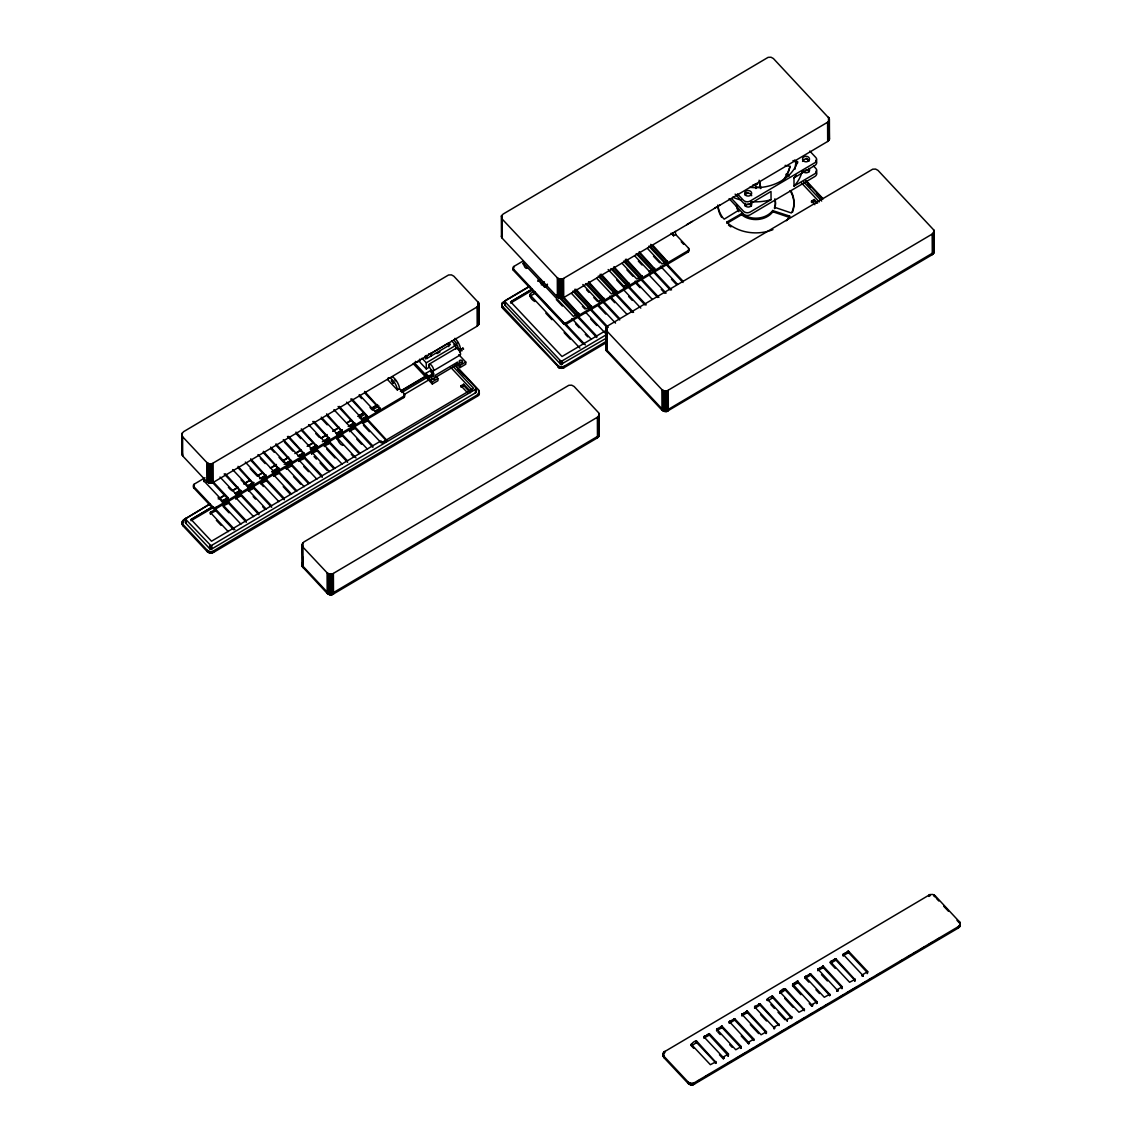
<?xml version="1.0" encoding="UTF-8"?>
<svg xmlns="http://www.w3.org/2000/svg" width="1142" height="1142" viewBox="0 0 1142 1142"><rect width="100%" height="100%" fill="white"/><g stroke="black" fill="none" stroke-linecap="round" stroke-linejoin="round"><path stroke-width="1.5" d="M454.302 345.384L453.974 344.556M458.042 343.171L457.385 342.086M302.03 544.377L302.873 547.032L327.083 572.799L329.467 574.098L332.365 573.983L597.38 417.258L599.022 415.36L598.879 413.061L574.098 386.481L571.714 385.182L568.816 385.297L303.801 542.022L302.03 544.377L302.416 566.789L327.197 593.383L329.581 594.682L332.465 594.554L597.48 437.829L599.25 435.473L598.979 432.276M478.883 303.672L477.099 306.955L212.084 463.681L209.186 463.795L206.802 462.496L182.592 436.729L181.749 434.074L183.519 431.719L448.535 274.994L451.433 274.879L453.817 276.178L478.598 302.758L479.012 323.343L477.199 326.155L213.211 482.424L209.857 483.109L206.902 481.71L182.691 455.929L182.178 452.375M455.487 365.254L478.484 389.736L479.326 393.762L477.556 396.117L213.568 552.385L210.813 553.099L207.273 551.657L183.063 525.891L182.178 523.707L183.99 519.51L210.071 504.065M529.66 286.428L503.565 301.873L502.109 303.329L501.88 305.613L558.581 366.254L561.322 367.01L564.077 366.311L607.044 340.873M605.931 328.268L606.773 330.923L661.903 389.622L664.287 390.921L667.185 390.807L932.186 234.081L933.842 232.183L933.685 229.885L877.984 170.372L875.6 169.073L872.702 169.187L607.701 325.913L605.931 328.268L606.302 350.68L662.003 410.206L666.728 411.52L932.3 254.652L933.942 252.753L933.799 250.469M663.131 1053.666L663.973 1056.321L688.183 1082.088L690.567 1083.401L693.451 1083.273L958.466 926.547L960.108 924.649L959.965 922.365L935.184 895.771L932.8 894.471L929.916 894.586L664.059 1051.968L663.131 1053.666L663.973 1057.692L688.183 1083.473L690.567 1084.772L693.465 1084.643L958.481 927.918L960.251 925.562L959.965 922.365M502.023 234.324L501.409 236.565L502.28 238.293L557.41 296.991L559.794 298.29L562.692 298.176L827.693 141.451L829.463 139.096L828.621 136.44M203.847 480.368C203.747 483.937 204.761 478.712 203.776 480.753L222.904 501.095L222.904 502.466L218.122 497.384M210.628 512.087L210.413 513.971L210.628 512.087L215.838 509.389L234.881 529.674M263.431 486.535L261.033 483.751L266.386 480.739L284.315 499.796M273.666 476.314L273.909 474.629M311.638 453.945L312.137 451.961L311.709 453.717M349.595 431.476L350.109 429.492L349.78 431.105M523.35 264.487C523.578 259.291 523.264 268.798 527.019 268.384M534.87 301.517C529.945 299.018 527.147 292.68 534.727 291.767M529.959 296.249L535.412 293.123L582.948 343.728M716.605 1030.655L722.072 1027.586L741.115 1047.856M741.915 1014.296L747.382 1011.227L766.382 1031.826L761.086 1034.766L741.915 1014.296L741.957 1015.809L742.1 1013.982M741.915 1015.723L747.382 1012.597L766.468 1032.953M741.144 1046.629L735.776 1049.755L716.676 1029.099L722.058 1026.215L741.101 1046.486L741.158 1047.999M753.806 1039.134L748.424 1042.261L729.324 1021.605L734.72 1018.721L753.763 1038.992L753.806 1040.448M805.224 976.724L824.281 997.252L829.706 994.297L810.506 973.698L805.224 976.724L805.238 978.351L808.822 982.149M830.519 963.277L835.987 960.151L855.03 980.421M843.167 955.783L843.424 953.984L848.634 951.286L867.677 971.557L862.396 974.84L862.481 976.224L862.838 974.797M183.134 520.167L182.163 522.337L183.063 524.521L207.259 550.287L209.643 551.586L212.54 551.472L477.556 394.747L479.34 391.463M501.452 215.981L502.18 219.078L557.31 277.791L559.694 279.091L562.592 278.976L827.593 122.251L829.049 120.795L829.278 118.497L773.391 58.527L771.007 57.228L768.109 57.357L503.108 214.082L501.452 215.981L501.524 237.036M501.923 305.142L502.637 308.24L559.609 368.095L564.077 367.681L607.059 342.243M794.475 160.051L797.544 161.75L797.316 162.592A43.382 34.417 -0.3 0 1 754.933 187.688L749.609 187.345M664.059 1051.968L663.117 1055.979M460.883 349.252L461.14 349.994M785.125 165.39L790.121 166.389L788.223 171.457A43.182 37.186 -60.9 0 1 782.812 180.893M453.731 339.973A7.823 2.826 59.4 0 1 458.556 350.151L459.898 350.508L459.626 351.864M460.454 349.181C460.954 346.597 463.452 353.306 460.84 350.052M235.937 497.098C235.566 501.181 236.423 495.485 235.723 497.612L253.581 516.627M261.518 483.309L261.504 481.938L261.033 482.638L278.891 501.638M273.695 474.886L291.553 494.143M299.09 459.769C298.476 464.466 299.946 457.971 299.004 460.155L316.862 479.169M311.88 452.146L329.51 471.675M791.734 1016.523L791.706 1018.207L772.691 997.608C764.469 1004.303 765.982 997.38 772.691 996.238L791.52 1017.037L786.395 1019.777L767.296 999.136M805.21 978.152L810.663 975.14L829.706 995.41M209.015 504.379L185.304 518.939L211.013 545.776L475.957 389.051L475.8 387.68L454.245 364.726M528.589 286.742L505.592 300.346L504.95 301.616L560.622 360.901L562.335 360.772L606.787 334.463M185.546 518.354L185.718 523.15L209.671 548.66L211.855 548.917L475.5 392.834L475.829 391.106M772.806 210.371L772.806 211.741L789.65 217.48L789.65 216.109L772.677 210.599A19.6 15.545 -0.3 0 1 741.786 213.497L726.897 222.019L726.897 223.389L741.615 214.682L741.615 213.311M774.504 208.615L774.704 206.873A19.6 15.545 -0.3 0 0 774.861 198.822M772.806 211.741L772.677 211.969A19.6 15.545 -0.3 0 1 741.8 214.867L741.615 214.682M789.65 216.109L788.565 218.093A38.1 30.234 -0.3 0 1 786.338 220.72M220.021 477.07L235.566 493.601L240.691 490.846L225.359 473.83M238.021 466.336L253.338 483.352L248.214 486.107L232.668 469.59M245.33 462.096L260.876 478.612L266 475.857L250.669 458.841M263.331 451.347L278.648 468.363L273.538 471.118L257.992 454.602M286.356 468.762L291.781 465.808L308.44 483.551M270.64 447.107L286.185 463.623L291.31 460.883L275.979 443.853M288.64 436.358L303.972 453.388L298.847 456.129L283.302 439.613M295.964 432.119L311.495 448.649L316.62 445.894L301.302 428.878M316.876 445.466L316.634 447.264L316.62 445.894M308.611 424.624L324.157 441.155L329.281 438.4L313.95 421.384M342.943 445.394C339.374 445.223 336.476 437.215 336.976 437.686L356.019 457.956M321.273 417.144L336.819 433.66L341.943 430.905L326.612 413.889M333.921 409.65L349.466 426.166L354.591 423.411L339.274 406.395M359.245 394.661L374.79 411.177L379.915 408.436L364.584 391.406M523.35 263.117L573.412 316.377L578.537 313.622L563.277 296.677M575.939 289.197L591.185 306.142L586.06 308.882L571.414 293.294M582.848 284.501L598.722 301.388L603.847 298.647L588.587 281.703M601.249 274.208L616.509 291.153L611.384 293.908L596.724 278.32M608.158 269.526L624.032 286.414L629.156 283.659L613.911 266.714M629.413 283.23L629.171 285.029L629.156 283.659M622.047 263.331L636.694 278.919L641.818 276.164L626.558 259.22M634.695 255.837L649.355 271.425L654.48 268.67L639.22 251.725M654.723 268.242L654.48 270.04L654.48 268.67M647.357 248.342L662.003 263.93L667.128 261.175L653.067 245.501M691.324 1045.53C699.532 1042.489 696.063 1038.035 691.324 1044.402L710.367 1064.687L715.577 1061.989L696.748 1041.19L696.606 1042.489L715.791 1062.845M759.887 1003.661L754.605 1006.944L773.648 1027.215L778.858 1024.531L760.03 1003.732L760.044 1005.103L779.087 1025.373L779.072 1024.003L779.115 1025.573M792.662 984.09L811.619 1004.746L817.058 1001.791L797.516 981.206L792.719 984.019L792.591 985.846L800.913 994.711M817.929 969.158L836.929 989.757L842.325 986.859L823.325 966.275L818.186 968.901L817.858 970.771M835.83 960.079L835.387 958.752L830.505 961.907L849.591 982.263L854.873 979.508L835.816 958.709L835.987 960.151M303.044 558.395L302.23 566.346M505.135 304.143L505.292 305.514L560.85 364.426L606.816 337.889M476.014 392.434L476.157 388.194M386.681 440.141L367.724 419.485L366.739 419.642M691.367 1045.458L691.609 1043.831M704.014 1037.964L709.41 1035.08L728.368 1055.736L728.453 1053.98L709.41 1033.696L703.986 1036.907L723.029 1057.192L728.453 1053.98M753.763 1040.362L734.734 1020.091L729.31 1023.303L729.324 1021.605M791.649 1016.894L791.449 1018.464M303.058 561.878L302.088 564.048L302.973 566.232L327.183 592.013L329.567 593.312L332.465 593.183L597.48 436.458L598.979 433.646M606.959 345.769L605.974 347.939L606.873 350.123L662.003 408.822L664.387 410.135L667.285 410.007L932.286 253.281L933.942 251.383L933.799 249.099M813.461 165.904L815.845 168.431A4.782 3.797 -0.3 0 1 814.86 173.755L794.018 186.089L793.976 177.852L796.274 175.211M794.018 186.089L796.317 183.448A47.379 37.586 -0.3 0 0 802.169 171.243M248.528 489.675C248.271 493.772 249.07 487.991 248.385 490.132L266.229 509.132M324.613 445.965L324.785 444.466L324.328 445.166L342.172 464.18M337.061 438.671L337.261 437.1M760.044 1005.103L754.619 1008.315L754.691 1006.559M780.015 992.955C788.337 990 784.625 985.575 779.929 991.955L798.957 1012.24L804.182 1009.542L785.353 988.744L785.268 990.071L804.396 1010.399M817.087 1001.62L817.015 1003.218L798.015 982.634L792.591 985.846M248.528 491.046L248.67 489.547M299.161 461.082L299.304 459.584M362.585 422.112C362.713 425.581 362.856 420.67 362.3 422.697L381.328 442.968M780.072 992.883L780.214 991.384M843.353 955.426L848.634 952.656L867.677 972.927L867.677 971.557M223.361 504.536C223.275 508.29 223.732 503.022 223.061 505.107L240.919 524.121M792.791 983.947L792.734 985.389M805.453 976.453L805.281 978.023M818.1 968.973L818.115 970.343L823.325 967.645L842.368 987.916M740.815 1047.071L740.815 1048.442M428.821 353.963L429.549 353.92L428.478 354.634M233.696 529.774L215.838 510.76L210.713 513.4L210.699 512.03M236.023 498.412L241.162 495.785L259.006 514.785M273.994 475.928L279.133 473.302L295.792 491.046M311.966 453.46L317.091 450.819L333.764 468.563M382.313 442.81L386.553 440.27L386.481 441.711M715.506 1063.416L715.32 1062.174M675.279 231.383L675.707 234.495L688.54 248.157L688.555 249.527A2.255 1.784 -0.3 0 1 688.084 252.039L566.575 323.957A2.255 1.784 -0.3 0 1 563.42 323.6L513.4 270.34L513.4 268.955A2.255 1.784 -0.3 0 1 513.857 266.457L522.979 261.061M392.22 376.674A8.108 2.926 59.4 0 1 399.5 388.68L404.211 393.69L404.225 395.075A2.255 1.784 -0.3 0 1 403.754 397.573L216.081 508.675A2.255 1.784 -0.3 0 1 212.926 508.304L193.826 487.977L193.826 486.606A2.255 1.784 -0.3 0 1 194.283 484.108L204.96 477.784M537.782 281.289L540.851 279.476M532.129 289.097L510.645 301.816L562.021 356.504L606.516 330.166M541.337 283.644L544.406 281.831M510.545 302.03L531.815 289.426M510.588 303.058L532.072 290.339M541.294 284.886L544.363 283.073M544.434 285.985L547.089 284.415L547.104 285.785L544.448 287.356M431.162 353.278L448.792 342.843L450.405 344.556L426.894 358.474L425.281 356.747M437.058 353.606L439.998 351.864M429.264 367.239L426.309 368.994L426.28 362.813L455.829 345.327L451.547 340.773M429.249 364.127L456.158 348.196M458.57 349.852L460.369 348.781M397.33 389.964A8.108 2.926 59.4 0 0 392.463 379.872A8.108 2.926 59.4 0 0 387.652 379.658L397.33 389.964L399.5 388.68M425.838 373.334L430.848 370.379L433.589 373.291L433.603 374.919L428.593 377.888L428.578 376.26L425.838 373.334L425.852 374.961M433.346 370.865L460.255 354.934M218.208 498.94L224.332 495.3M231.997 490.774L238.136 487.134M244.26 483.509L250.398 479.883M258.063 475.343L262.66 472.617M270.326 468.077L276.45 464.451M282.588 460.826L288.712 457.2M294.85 453.56L300.974 449.934M307.112 446.308L313.236 442.682M320.902 438.143L327.04 434.517M333.164 430.877L339.302 427.251M346.968 422.711L351.565 419.985M357.703 416.359L363.827 412.733M371.493 408.194L377.617 404.568M400.614 390.949L425.138 376.432M219.278 498.611L223.889 495.885M233.096 490.446L237.707 487.72M243.846 484.08L249.984 480.439M257.649 475.9L262.26 473.173M271.468 467.72L276.079 464.994M283.744 460.454L288.355 457.728M296.021 453.188L300.632 450.462M308.297 445.922L312.908 443.196M322.115 437.743L326.726 435.016M332.864 431.39L339.003 427.75M346.668 423.211L351.279 420.484M358.945 415.945L363.556 413.218M371.236 408.665L375.832 405.952M400.385 391.406L424.952 376.874M428.578 376.26L433.589 373.291M359.173 417.715L365.269 414.103M372.877 409.607L378.958 406.01M401.77 392.491L427.636 377.188M686.685 224.689L692.295 221.362M714.521 208.215L720.131 204.889M212.441 506.805L191.071 519.453L211.513 541.222L380.957 440.912L382.313 442.339L473.587 388.309L452.889 366.268M221.605 501.381L227.715 497.769M235.338 493.244L239.92 490.532M247.557 486.021L253.667 482.409M259.762 478.783L265.872 475.172M271.982 471.56L278.091 467.949M284.187 464.323L290.296 460.711M297.934 456.2L302.516 453.488M310.139 448.963L316.248 445.351M322.358 441.74L328.468 438.128M342.2 429.992L336.105 433.603L342.372 430.049M348.31 426.38L354.42 422.754M190.985 519.653L212.398 506.991M221.577 501.552L227.686 497.926M235.338 493.401L239.92 490.689M247.571 486.164L253.681 482.552M261.332 478.013L265.915 475.3M272.024 471.689L278.148 468.063M285.8 463.538L290.382 460.826M299.561 455.387L302.616 453.574M311.795 448.149L316.377 445.437M324.028 440.912L328.611 438.185M348.481 426.423L353.078 423.711M459.155 355.019L465.765 362.057L465.779 364.212L460.169 367.538L460.155 365.369L457.257 362.3L435.045 375.447L437.928 378.53L437.943 380.7L432.333 384.026L413.161 363.613M191 520.709L212.498 507.976M223.247 501.623L227.858 498.897M235.523 494.343L240.134 491.617M247.814 487.077L252.425 484.351M261.632 478.898L266.243 476.171M272.381 472.531L278.52 468.905M286.199 464.351L290.796 461.625M300.018 456.172L303.087 454.359M310.767 449.82L316.905 446.179M324.585 441.64L327.654 439.813M336.861 434.36L341.472 431.633M350.68 426.18L353.749 424.367M361.429 419.828L367.567 416.188M375.247 411.648L379.843 408.922M404.411 394.375L428.978 379.829M671.111 233.196L673.537 235.78L675.707 234.495M193.826 486.606L212.912 506.934A2.255 1.784 -0.3 0 0 216.066 507.305L403.754 396.203A2.255 1.784 -0.3 0 0 404.211 393.69M435.045 377.617L457.271 364.469L457.257 362.3M432.333 384.026L432.318 381.856L437.928 378.53M460.155 365.369L465.765 362.057M223.546 505.778L228.5 503.265L246.344 522.279M248.856 490.803L253.81 488.291L271.668 507.291M299.49 460.826L304.443 458.313L322.287 477.327M324.799 445.837L329.752 443.339L347.611 462.339M337.461 438.357L342.414 435.844L359.073 453.588M350.109 430.862L355.062 428.35L372.92 447.35M362.771 423.368L367.724 420.856L386.767 441.126M793.976 177.852L814.817 165.519A4.782 3.797 -0.3 0 0 815.802 160.208M736.847 206.474A19.6 15.545 -0.3 0 0 738.731 210.242L724.199 219.164L722.572 217.423A38.1 30.234 -0.3 0 1 717.904 205.417M735.134 194.126L743.471 203.019A4.782 3.797 -0.3 0 0 750.18 203.79L771.007 191.456L771.05 199.679L750.223 212.012A4.782 3.797 -0.3 0 1 743.513 211.241L731.594 198.551M513.4 268.955L563.42 322.23A2.255 1.784 -0.3 0 0 566.575 322.586L688.084 250.669A2.255 1.784 -0.3 0 0 688.54 248.157M463.723 384.212L463.738 385.582L461.025 387.195L461.011 385.825L463.723 384.212L470.447 391.378M814.232 199.507L814.232 200.878L811.519 202.491L811.519 201.106L814.232 199.507L817.586 203.09M704.186 1036.85L708.782 1034.124M742.557 1014.125L745.64 1012.312M780.942 991.413L784.012 989.586M794.761 983.233L797.83 981.406M817.8 969.601L820.87 967.774M830.077 962.321L834.688 959.594M843.895 954.141L848.506 951.414M697.377 1081.417L700.446 1079.604M705.042 1076.877L709.639 1074.165M728.039 1063.273L731.108 1061.46M735.705 1058.734L744.898 1053.295M749.495 1050.569L754.105 1047.842M757.16 1046.029L760.229 1044.216M764.826 1041.49L767.895 1039.677M780.157 1032.425L784.754 1029.699M787.823 1027.886L790.892 1026.073M795.489 1023.346L798.558 1021.533M801.613 1019.72L804.682 1017.907M809.278 1015.181L812.347 1013.368M816.944 1010.641L821.541 1007.929M824.61 1006.102L827.679 1004.289M839.941 997.037L843.01 995.224M847.607 992.498L856.8 987.059M861.396 984.333L865.993 981.606M869.062 979.793L872.131 977.98M876.728 975.254L879.797 973.441M899.725 961.65L902.794 959.837M907.39 957.11L910.445 955.297M913.514 953.484L916.583 951.657M921.18 948.945L924.249 947.132M928.846 944.405L933.442 941.679M936.511 939.866L939.581 938.053M346.583 402.155L362.128 418.671L367.253 415.916L351.922 398.901M222.904 501.095L228.286 497.912L212.697 481.324M277.506 470.418L274.037 472.46L274.023 471.089M237.222 494.258L240.691 492.216L240.691 490.846M262.532 479.269L266 477.228L266 475.857M372.906 445.98L354.976 426.922L354.091 428.507M360.258 453.474L342.315 434.417L341.429 436.001M328.768 442.111L329.752 441.968L347.596 460.968M334.934 468.463L317.005 449.391L316.12 450.976M322.287 475.957L304.343 456.886L303.458 458.47M309.625 483.451L291.681 464.38L290.81 465.965M296.963 490.946L279.033 471.874L278.148 473.459M271.653 505.92L253.71 486.863L252.839 488.448M227.515 502.052L228.486 501.895L246.344 520.909M752.735 185.161L757.76 183.676L753.092 185.746M259.006 513.415L241.062 494.358L240.177 495.942M822.54 966.332L822.34 967.802M809.878 973.812L809.892 975.197M797.216 981.306L797.23 982.677M367.039 419.499L367.039 420.87M284.315 498.426L266.371 479.369L265.486 480.953M822.74 966.246L822.64 967.659M810.078 973.741L810.092 975.111M748.824 1042.246L748.738 1043.645M771.05 199.679L767.21 200.678A47.379 37.586 -0.3 0 1 750.294 201.606M211.213 549.188L211.256 545.733M692.138 1084.415L691.124 1084.3M784.868 990.071L785.353 988.744M708.925 1033.653L708.725 1035.08M367.324 419.414L367.239 420.813M822.925 966.203L822.84 967.588M797.616 981.192L797.43 982.605M748.638 1042.275L748.567 1043.66L748.424 1042.261M755.39 185.29L755.861 188.501L756.161 187.102A19.6 15.545 -0.3 0 1 761.229 187.688M709.096 1033.624L709.025 1035.009M459.726 351.408L459.327 350.28M367.496 419.399L367.638 420.798M823.096 966.189L823.239 967.588L823.325 966.275M797.787 981.178L797.858 982.563M709.253 1033.624L709.41 1035.08M696.591 1041.119L696.763 1042.56M774.504 207.244L791.349 212.983L792.505 210.842A38.1 30.234 -0.3 0 0 790.892 190.7M786.238 174.169L789.322 175.625M786.196 174.326L789.279 175.782M792.962 160.579L797.559 163.12L797.544 161.75M843.167 954.355L862.338 974.825M797.915 981.206L798.015 982.634M790.121 166.389L788.537 171.728A43.182 37.186 -60.9 0 1 784.654 178.923M809.778 151.058L815.788 157.468A4.782 3.797 -0.3 0 1 814.803 162.778L750.166 201.035A4.782 3.797 -0.3 0 1 743.456 200.278L737.447 193.869M806.309 158.281L808.693 160.822M806.209 180.779L822.997 198.651M805.581 180.893L822.654 199.079M807.423 183.434L811.02 187.259M817.001 193.64L821.797 198.751M803.668 181.849L821.683 201.035M801.284 182.72L819.299 201.906M814.232 200.878L816.473 203.262M811.519 201.106L814.874 204.689M729.11 198.637L743.528 213.997A4.782 3.797 -0.3 0 0 750.237 214.753L814.874 176.496A4.782 3.797 -0.3 0 0 815.859 171.186M726.897 222.019L728.51 223.746A38.1 30.234 -0.3 0 0 772.948 229.628M681.232 241.733L683.673 244.331M650.683 244.345L667.385 262.118L667.385 260.747M650.069 246.087L682.973 281.132M648.856 246.158L682.987 282.502M653.467 256.208L659.576 262.703M660.49 266.172L677.549 284.344M671.467 279.219L676.35 284.415M639.22 253.096L654.737 269.612M637.422 253.581L671.539 289.911M636.208 253.652L670.325 289.997M638.364 261.104L642.032 265.001M649.056 274.965L666.114 293.123M661.247 289.311L664.901 293.194M625.373 259.32L642.075 277.106L642.075 275.736M624.76 261.075L658.891 297.405M623.546 261.147L657.678 297.477M626.929 269.897L633.039 276.393M635.18 281.146L652.239 299.318M635.18 282.531L640.062 287.713M613.911 268.084L629.413 284.601M612.098 268.57L646.229 304.9M610.884 268.641L645.016 304.971M616.723 279.99L624.046 287.784L624.032 286.414M623.746 289.94L640.805 308.112M628.628 296.506L632.283 300.403M600.064 274.308L616.766 292.095L616.751 290.725M599.45 276.05L633.567 312.394M598.237 276.136L632.354 312.465M609.871 296.135L626.929 314.307M609.871 297.505L614.753 302.701M588.601 283.073L604.104 299.589L604.104 298.219M586.788 283.544L619.692 318.589M585.575 283.616L619.706 319.96M586.517 289.768L588.958 292.366M593.84 297.577L597.509 301.474M598.422 304.928L615.495 323.1M598.437 306.299L605.745 314.093M574.754 289.297L591.442 307.084L591.442 305.699M574.126 291.039L608.258 327.383M572.927 291.11L607.044 327.454M582.406 306.356L584.847 308.954M585.775 312.423L605.274 333.178M590.657 318.989L596.752 325.47M563.277 298.062L578.794 314.564L578.78 313.194M560.251 297.234L596.823 336.162M556.611 294.707L596.823 337.547M538.01 280.075L544.12 286.571M556.325 299.561L562.421 306.056M571.899 318.618L591.399 339.374M575.554 323.885L579.208 327.768M585.304 334.263L587.745 336.861M565.875 324.2L585.375 344.955M579.95 348.167L529.945 294.822M545.833 313.208L551.929 319.689M564.119 332.665L570.215 339.16M457.271 364.469L460.169 367.538M457.913 369.209L463.966 375.647M450.476 367.11L472.388 390.436M463.738 385.582L470.461 392.748M461.011 385.825L467.735 392.976M936.411 898.426L938.824 901.009M943.663 906.163L948.517 911.316M956.982 920.338L959.408 922.922L959.394 921.537M421.998 358.26L426.28 362.813M433.603 374.919L430.848 372.007L430.848 370.379M426.309 368.994L419.899 362.157L419.885 359.073M414.275 362.642L432.318 381.856M364.584 392.777L380.172 409.364L380.158 407.994M359.245 396.031L361.643 398.572M370.008 407.466L372.406 410.007M350.737 399.001L367.51 416.859M359.744 417.501L362.142 420.042L362.128 418.671M363.484 425.338L369.437 431.676M338.075 406.495L354.848 424.353L354.848 422.983M367.481 449.191L349.595 430.106M356.789 439.156L361.543 444.238M326.626 415.26L342.2 431.847M321.273 418.514L327.254 424.867M835.316 968.43L830.562 963.363L830.577 961.678M351.265 454.259L353.649 456.786M312.765 421.469L329.538 439.342L329.538 437.971M315.792 433.632L319.389 437.443M821.469 974.654L827.422 980.992M326.712 449.077L335.034 457.942M301.302 430.248L316.891 446.836M295.964 433.489L300.746 438.571M815.959 989.757L819.528 993.554M314.05 456.572L316.434 459.098M320.003 462.91L327.14 470.504M287.456 436.458L304.229 454.33L304.215 452.946M284.501 442.254L292.88 451.147M809.25 1003.575L811.634 1006.116M303.772 466.593L308.54 471.66M275.993 445.223L291.567 461.811L291.567 460.44M270.654 448.478L274.237 452.289M279.019 457.371L283.801 462.453M304.2 486.663L286.356 467.649L286.813 466.95L286.828 468.32M784.697 998.394L793.019 1007.273M293.494 476.628L300.646 484.222M263.331 452.717L278.919 469.305L278.905 467.935M260.39 458.513L265.172 463.595M770.85 1004.632L774.419 1008.429M777.987 1012.226L785.125 1019.835M283.216 486.649L290.368 494.258M250.683 460.212L266.257 476.799L266.243 475.429M250.127 468.548L257.293 476.171M760.572 1014.653L766.525 1020.991M238.021 467.706L252.396 483.023M241.048 479.854L248.228 487.477L248.214 486.107M750.294 1024.674L758.616 1033.553M253.153 496.57L255.523 499.097M262.674 506.705L265.044 509.232M224.16 473.916L240.948 491.788L240.933 490.418M228.4 487.348L230.784 489.889M741.201 1035.98L748.338 1043.574M212.712 482.695L228.286 499.282M717.833 1032.054L720.217 1034.595M729.738 1044.73L732.122 1047.271M223.075 506.477L229.028 512.815M228.257 531.615L210.371 512.515M719.46 1054.765L723.029 1058.563L723.029 1057.192L723.257 1058.634M216.366 520.309L221.134 525.377M693.708 1048.313L691.338 1045.772L691.353 1044.088M394.604 379.444L395.503 380.871M478.127 321.159L479.012 323.343M855.015 979.051L855.03 980.678M829.706 994.04L829.634 995.795L829.563 994.482M804.382 1009.028L804.311 1010.784M479.055 391.934L479.383 393.305M185.375 522.636L185.418 518.525M606.116 350.237L606.959 347.139L606.845 326.569M759.73 182.178L760.643 187.202M759.116 180.222L760.643 188.587M755.376 183.919L755.847 187.131M673.109 232.668L673.537 235.78M455.829 345.327L455.858 349.067A3.94 1.427 59.4 0 1 457.913 348.895A3.94 1.427 59.4 0 1 460.497 353.449A3.94 1.427 59.4 0 1 459.027 354.677M960.151 922.807L960.122 926.019M959.922 925.091L959.922 926.462M959.651 925.505L959.651 926.89M959.309 925.891L959.323 927.275M958.466 926.547L958.481 927.918M933.871 230.327L934.07 252.296M933.685 229.885L933.742 253.196M933.371 233.039L933.485 253.624M933.043 233.425L933.142 254.009M932.186 234.081L932.3 254.652M935.184 895.771L935.198 897.141L934.37 895.1M933.885 894.843L933.899 896.213M929.916 894.586L929.916 895.956M928.889 895.043L928.889 896.413M867.206 972.256L867.206 973.641M863.224 974.611L863.238 975.982M863.038 974.726L862.838 976.167M862.253 974.768L862.253 976.139M854.987 979.379L854.816 980.935M854.73 979.636L854.73 981.007M848.634 952.656L848.477 951.215L848.249 952.585M848.149 951.243L847.964 952.671L847.849 951.343M847.649 951.443L847.664 952.813M843.681 953.798L843.681 955.169M843.51 955.283L843.495 953.913L843.21 955.868M842.225 987.002L842.225 988.372M842.154 987.059L842.082 988.501M841.897 987.245L841.897 988.615M837.914 989.6L837.914 990.971M837.714 989.7L837.728 991.07M837.614 989.743L837.529 991.156M837.414 989.8L837.243 991.213L837.029 989.814M836.929 989.757L836.943 991.128M835.587 958.709L835.402 960.122M835.287 958.795L835.202 960.208M835.002 958.937L835.002 960.308M829.392 118.954L829.463 139.096M829.092 118.054L829.349 139.552M829.049 120.795L829.149 139.995M828.778 121.209L828.878 140.409M828.521 117.241L828.55 140.794M827.593 122.251L827.693 141.451M831.019 961.293L831.019 962.663M830.834 961.407L830.634 962.977M818.357 968.787L818.371 970.158M817.015 1001.848L816.844 1003.418M816.758 1002.105L816.587 1003.604M812.604 1004.589L812.604 1005.959M812.405 1004.689L812.305 1006.102M812.205 1004.76L812.119 1006.159M812.019 1004.803L811.848 1006.188M811.619 1004.746L811.776 1006.188M810.663 975.14L810.506 973.698L810.278 975.068M809.678 973.926L809.692 975.297M805.71 976.282L805.538 977.766M797.03 981.406L797.03 982.791M793.048 983.762L793.062 985.132M791.263 1017.222L791.278 1018.593M787.281 1019.578L787.295 1020.948M787.095 1019.678L787.095 1021.048M784.768 988.729L784.668 990.128L784.568 988.801M784.368 988.901L784.383 990.271M780.386 991.256L780.4 992.626M780.057 991.513L779.929 993.326M774.633 1027.058L774.633 1028.428M774.433 1027.172L774.447 1028.542M774.333 1027.2L774.148 1028.642M774.048 1027.286L773.876 1028.671L773.648 1027.215M772.691 997.608L772.534 996.167L772.306 997.551M772.206 996.195L772.12 997.594M772.006 996.252L771.921 997.665M771.707 996.395L771.721 997.765M767.738 998.75L767.567 1000.249M767.481 998.936L767.353 1000.435M766.425 1031.497L766.339 1033.253M766.282 1031.954L766.139 1033.453M765.954 1032.197L765.954 1033.567M759.815 1003.661L759.944 1005.046M759.644 1003.661L759.558 1005.06M759.444 1003.718L759.259 1005.16M759.059 1003.889L759.059 1005.26M755.076 1006.245L755.09 1007.615M754.905 1006.359L754.762 1007.872M749.309 1042.046L749.323 1043.417M749.123 1042.146L749.024 1043.56M747.382 1011.227L747.382 1012.597M747.296 1012.54L747.154 1011.141L746.996 1012.526M746.897 1011.184L746.697 1012.611M746.597 1011.284L746.597 1012.654M746.397 1011.384L746.411 1012.754M738.931 210.442L738.746 211.613A19.6 15.545 -0.3 0 1 736.319 205.175M742.414 1013.739L742.428 1015.11M742.243 1013.853L742.172 1015.295M741.101 1046.486L740.972 1048.313M734.563 1018.65L734.734 1020.091M734.492 1018.635L734.42 1020.006M734.335 1018.65L734.149 1020.063M734.035 1018.735L733.949 1020.149M733.735 1018.878L733.749 1020.249M729.767 1021.233L729.595 1022.718M729.51 1021.419L729.381 1022.918M728.31 1054.423L728.168 1055.936M727.982 1054.68L727.982 1056.05M723.999 1057.035L724.014 1058.406M723.8 1057.135L723.614 1058.577M723.514 1057.235L723.428 1058.634M722.058 1026.215L722.072 1027.586M721.844 1026.13L721.987 1027.529M721.673 1026.144L721.587 1027.529M721.487 1026.187L721.387 1027.6M721.287 1026.258L721.087 1027.743M717.105 1028.728L717.119 1030.098M716.933 1028.842L716.791 1030.341M716.719 1029.042L716.648 1030.798M715.791 1061.475L715.763 1063.159M715.706 1061.86L715.663 1063.288M708.625 1033.753L708.625 1035.123M708.425 1033.853L708.44 1035.223M704.457 1036.208L704.457 1037.578M704.271 1036.336L704.286 1037.707M704.2 1036.394L704.072 1037.907M696.063 1041.204L695.978 1042.617M695.778 1041.347L695.778 1042.717M694.479 1082.816L694.493 1084.186M693.451 1083.273L693.465 1084.643M692.894 1083.415L692.909 1084.786M688.084 250.669L688.084 252.039M692.309 1083.501L692.323 1084.871M691.795 1043.702L691.795 1045.073M691.724 1083.53L691.738 1084.9M691.138 1083.487L691.138 1084.857M690.567 1083.401L690.567 1084.772M690.011 1083.244L690.011 1084.614M689.482 1083.03L689.482 1084.4M688.997 1082.759L688.997 1084.129M688.183 1082.088L688.183 1083.473M668.213 390.35L668.313 410.92M667.128 261.175L667.142 262.56M667.185 390.807L667.285 411.377M666.614 390.949L666.728 411.52M666.043 391.035L666.143 411.605M665.443 391.064L665.558 411.634M664.858 391.021L664.972 411.591M664.287 390.921L664.387 411.505M663.73 390.764L663.845 411.348M663.202 390.564L663.316 411.134M662.717 390.293L662.831 410.863M661.903 389.622L662.003 410.206M664.901 1051.311L664.901 1052.681M663.973 1056.321L663.973 1057.692M663.716 1052.353L663.73 1053.723M663.445 1052.767L663.459 1054.137M663.402 1055.508L663.402 1056.878M663.259 1053.209L663.259 1054.58M663.216 1055.065L663.231 1056.436M649.841 271.396L649.855 272.767M649.355 271.425L649.355 272.795M641.818 276.164L641.818 277.535M624.531 286.371L624.531 287.741M606.516 326.955L606.873 351.493M606.245 327.369L606.302 350.68M603.847 298.647L603.847 300.018M599.222 301.36L599.222 302.73M599.165 413.975L599.25 435.473M599.05 413.518L599.122 435.944M598.822 415.802L598.922 436.372M598.551 416.216L598.665 436.801M598.222 416.602L598.322 437.186M597.38 417.258L597.48 437.829M578.537 313.622L578.537 315.006M566.575 322.586L566.575 323.957M563.62 278.52L563.72 297.719M564.077 366.311L564.077 367.681M563.42 322.23L563.42 323.6M562.592 278.976L562.692 298.176M563.049 366.768L563.049 368.138M562.021 279.119L562.121 298.319M562.478 366.91L562.492 368.281M562.335 360.772L562.349 364.198M561.45 279.205L561.55 298.405M561.778 364.455L561.764 361.029L561.536 364.498M561.907 366.996L561.907 368.366M560.85 279.219L560.95 298.433M561.35 361.086L561.364 364.512M561.322 367.01L561.322 368.395M561.165 361.072L561.193 364.498M560.836 360.986L561.022 364.469M560.265 279.19L560.365 298.39M560.622 360.901L560.693 364.355M560.722 366.982L560.736 368.352M559.694 279.091L559.794 298.29M560.151 360.529L560.18 363.955M560.151 366.882L560.165 368.252M559.137 278.933L559.237 298.148M559.594 366.725L559.609 368.095M558.609 278.719L558.709 297.934M559.066 366.511L559.08 367.881M558.124 278.462L558.224 297.662M558.581 366.254L558.595 367.624M557.31 277.791L557.41 296.991M557.767 365.583L557.781 366.953M547.389 284.272L547.289 285.686M535.027 293.051L535.027 291.681L534.741 293.137M534.627 291.81L534.642 293.18M534.427 291.909L534.442 293.28M530.459 294.265L530.459 295.635M530.273 294.379L530.288 295.749M530.202 294.45L530.002 296.335M523.436 262.731L523.436 264.102M513.857 266.457L513.871 267.828M505.278 302.073L505.292 305.514M505.121 300.717L505.092 304.186M504.992 300.888L504.964 305.057M503.565 301.873L503.565 303.244M502.723 302.516L502.394 304.286L502.38 302.901M502.18 219.078L502.28 238.293M502.637 306.87L502.637 308.24M501.652 215.538L501.709 237.479M502.109 303.329L502.123 304.7M502.066 306.056L502.066 307.426M501.795 304.229L501.895 306.984M478.769 303.215L478.841 324.271M479.24 391.007L479.212 394.218M478.598 302.758L478.641 324.699M478.998 393.291L479.012 394.661M478.27 305.913L478.37 325.127M478.726 393.704L478.741 395.075M478.027 301.945L478.041 325.513M478.484 389.736L478.484 391.106M478.398 394.09L478.398 395.46M477.099 306.955L477.199 326.155M477.556 394.747L477.556 396.117M475.8 387.68L475.971 392.477M475.486 389.408L475.5 392.834M448.792 342.843L448.806 346.654M431.262 352.621L431.291 356.047M426.751 355.305L426.765 358.716M425.409 355.576L425.424 359.002M403.754 396.203L403.754 397.573M386.296 440.455L386.296 441.826M379.915 408.436L379.915 409.807M367.724 419.485L367.724 420.856M366.939 419.542L366.739 421.013M362.628 418.643L362.628 420.013M355.062 428.35L354.905 426.908L354.677 428.279M354.591 423.411L354.605 424.781M354.577 426.922L354.391 428.364M354.277 427.037L354.291 428.407M349.937 430.977L349.923 429.606L349.638 431.562M342.315 434.417L342.414 435.844M342.172 434.388L342.257 435.773M341.943 430.905L341.943 432.276M342.015 434.403L341.829 435.816M341.715 434.488L341.629 435.901M337.304 433.617L337.318 435.002M336.819 433.66L336.819 435.031M337.004 437.357L336.99 439.056M333.393 573.527L333.493 594.097M332.365 573.983L332.465 594.554M331.794 574.126L331.908 594.697M331.223 574.212L331.323 594.782M329.752 441.968L329.752 443.339M330.638 574.24L330.737 594.811M329.524 441.883L329.667 443.282M329.281 438.4L329.296 439.77M329.438 441.883L329.267 443.282M330.038 574.198L330.152 594.782M329.167 441.94L329.067 443.353M328.967 442.011L328.782 443.496M329.467 574.098L329.581 594.682M328.91 573.941L329.024 594.525M328.382 573.741L328.496 594.311M327.897 573.47L328.011 594.04M327.083 572.799L327.197 593.383M324.613 444.595L324.542 446.022M324.456 444.723L324.328 446.551M317.091 450.819L316.934 449.377L316.705 450.762M316.605 449.406L316.52 450.805M316.405 449.463L316.32 450.876M311.994 448.606L311.994 449.977M311.495 448.649L311.509 450.019M311.666 452.403L311.666 454.031M304.343 456.886L304.443 458.313M304.215 456.871L304.286 458.242M304.043 456.886L303.858 458.299M303.743 456.957L303.658 458.37M302.958 542.678L302.973 546.162M302.873 547.032L302.987 567.603M302.701 557.025L302.73 563.634M302.302 546.219L302.416 566.789M291.781 464.437L291.781 465.808L291.553 464.366M291.31 460.883L291.324 462.253M291.467 464.366L291.296 465.765M291.196 464.423L291.096 465.822L290.996 464.494M286.571 468.505L286.642 467.064L286.356 469.019M279.133 473.302L278.962 471.86L278.734 473.231M278.634 471.889L278.548 473.288M278.434 471.946L278.348 473.359M273.538 471.118L273.538 472.488M266.457 479.426L266.471 480.796L266.243 479.34M266.072 479.355L265.986 480.739M265.886 479.397L265.686 480.853M261.332 482.052L261.19 483.551M261.118 482.252L261.047 484.008M253.81 486.92L253.424 488.219M253.595 482.923L253.595 484.294M253.324 486.863L253.124 488.305M253.024 486.963L253.024 488.348M248.713 486.064L248.713 487.448M240.991 494.329L241.162 495.785M240.919 494.329L240.762 495.714M240.662 494.358L240.577 495.756M240.462 494.415L240.377 495.828M235.752 497.298L235.737 498.997M228.486 501.895L228.5 503.265M228.272 501.823L228.414 503.222M228.1 501.838L228.015 503.222M227.915 501.88L227.815 503.279M227.715 501.952L227.515 503.422M223.389 501.053L223.404 502.423M216.066 507.305L216.081 508.675M215.681 509.318L215.838 510.76M215.61 509.318L215.453 510.702M215.353 509.346L215.153 510.774M215.053 509.446L215.053 510.817M214.853 509.546L214.867 510.917M213.111 463.224L213.211 482.424M213.568 551.015L213.568 552.385M212.912 506.934L212.926 508.304M212.084 463.681L212.184 482.88M212.54 551.472L212.54 552.842M211.513 463.823L211.627 483.023M211.827 545.476L211.855 548.917M211.984 551.615L211.984 552.985M210.942 463.909L211.042 483.109M211.398 551.7L211.413 553.071M210.885 511.902L210.885 513.272M211.013 545.776L210.856 549.216M210.356 463.938L210.456 483.137M210.67 545.776L210.685 549.202M210.813 551.729L210.813 553.099M210.499 545.748L210.513 549.174M209.757 463.895L209.857 483.109M210.114 545.605L210.342 549.131M210.228 551.686L210.228 553.056M209.657 545.234L209.671 548.66M209.186 463.795L209.286 483.009M209.643 551.586L209.657 552.971M208.629 463.652L208.729 482.852M209.086 551.443L209.1 552.814M208.101 463.438L208.201 482.638M208.572 551.229L208.572 552.6M207.616 463.167L207.716 482.367M208.087 550.958L208.087 552.328M206.802 462.496L206.902 481.71M207.259 550.287L207.273 551.657M194.283 484.108L194.283 485.478A2.255 1.784 -0.3 0 0 193.826 487.977M185.689 519.724L185.718 523.15M182.592 436.729L182.691 455.929M183.063 524.521L183.063 525.891M182.806 520.552L182.806 521.923M182.078 433.175L182.12 455.116M182.534 520.966L182.549 522.337M182.492 523.707L182.492 525.077M181.878 433.617L181.949 454.673M182.335 521.409L182.306 524.635M795.888 161.279A43.182 42.982 39 0 1 794.889 169.373M795.846 161.436A43.182 42.982 39 0 1 795.546 165.519M751.65 195.725A3.497 2.769 -0.3 0 0 748.695 193.298A47.379 37.586 -0.3 0 1 745.655 192.784M744.984 194.954A3.497 2.769 -0.3 0 1 748.695 193.298M741.215 200.078A47.379 37.586 -0.3 0 1 732.679 197.166M802.583 161.407A3.497 2.769 -0.3 0 1 805.638 159.052A3.497 2.769 -0.3 0 1 809.293 160.779M808.893 168.374A3.497 2.769 -0.3 0 1 808.165 172.256A3.497 2.769 -0.3 0 1 803.283 171.685M751.036 202.619A3.497 2.769 -0.3 0 1 748.638 207.03A3.497 2.769 -0.3 0 1 745.027 203.19M745.041 205.931A3.497 2.769 -0.3 0 1 748.296 204.247A3.497 2.769 -0.3 0 1 751.493 205.988M803.368 171.057A3.497 2.769 -0.3 0 1 804.011 170.558M805.695 170.03A3.497 2.769 -0.3 0 1 809.35 171.743M513.4 270.34A2.255 1.784 -0.3 0 1 513.272 268.356M790.064 190.628A38.1 30.234 -0.3 0 1 792.519 212.212M730.923 226.915A38.1 30.234 -0.3 0 1 728.51 225.117M721.658 217.408A38.1 30.234 -0.3 0 1 717.79 205.203M774.876 200.193A19.6 15.545 -0.3 0 1 774.719 208.244M418.5 360.372A1.684 1.342 -0.3 0 1 415.36 361.357M431.376 379.801A1.684 1.342 -0.3 0 1 434.531 379.501M459.626 362.713A1.684 1.342 -0.3 0 1 462.025 362.656M454.944 338.332A7.823 2.826 59.4 0 1 460.369 349.081M391.492 380.529L393.376 383.227L391.492 380.529M462.81 348.11L463.566 349.181L462.838 348.053M746.012 195.482A3.497 2.769 -0.3 0 0 751.622 193.697A3.497 2.769 -0.3 0 0 746.882 190.728A3.497 2.769 -0.3 0 0 746.012 195.482M803.868 161.236A3.497 2.769 -0.3 0 0 809.478 159.452A3.497 2.769 -0.3 0 0 804.739 156.483A3.497 2.769 -0.3 0 0 803.868 161.236M432.09 379.058A1.684 1.342 -0.3 0 0 434.702 378.016A1.684 1.342 -0.3 0 0 432.261 376.746A1.684 1.342 -0.3 0 0 432.09 379.058M459.926 362.585A1.684 1.342 -0.3 0 0 462.539 361.543A1.684 1.342 -0.3 0 0 460.098 360.272A1.684 1.342 -0.3 0 0 459.926 362.585M429.092 365.968A3.94 1.427 59.4 0 0 433.103 370.964A3.94 1.427 59.4 0 0 431.69 365.568A3.94 1.427 59.4 0 0 429.092 365.968"/></g></svg>
